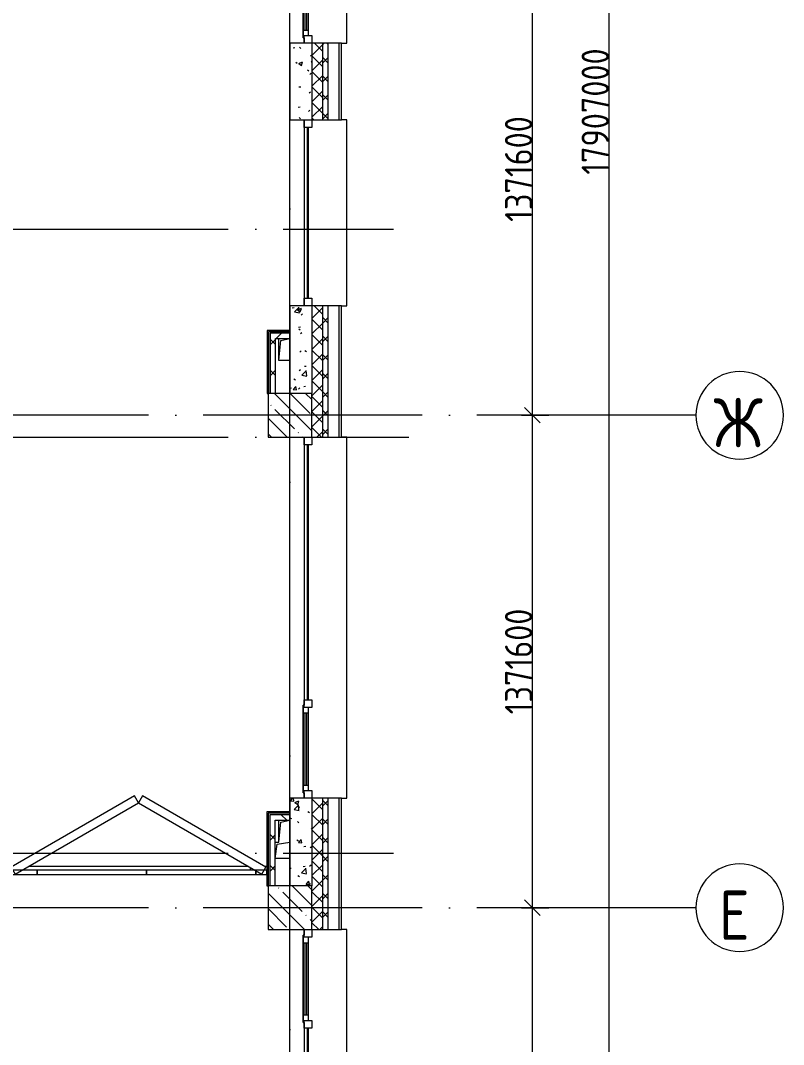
# Model space of a CAD drawing. Header units: millimetres. Extents: x -68946 to 288321, y -402657 to 324925.
# Drawn here: x 178342 to 185311, y -237681 to -228324 of the extents above; entities that cross this region are included whole.
import ezdxf

# ---------------------------------------------------------------- set-up
doc = ezdxf.new("R2010")
doc.units = ezdxf.units.MM
doc.linetypes.add('200_ШТРИХ__ш1_п0_6_', pattern=[160, 100, -60])
doc.linetypes.add('ADSK_Линия сетки', pattern=[2500, 2000, -250, 0, -250])
doc.layers.get('Defpoints').update_dxf_attribs({"color": 250})
for name, color, linetype, lineweight in [('A-____-____-DIMS', 250, 'Continuous', 9), ('A-DETL-GENF-OTLN', 250, 'Continuous', 5), ('A-DOOR-____-OTLN', 250, 'Continuous', 5), ('A-DOOR-FRAM-MCUT', 31, 'Continuous', 5), ('A-FLOR-____-OTLN', 192, 'Continuous', 9), ('A-GENM-____-MCUT', 250, 'Continuous', 25), ('A-GENM-____-OTLN', 250, 'Continuous', 9), ('A-GLAZ-____-MCUT', 250, 'Continuous', 9), ('A-GLAZ-____-OTLN', 250, 'Continuous', 5), ('A-WALL-____-MCUT', 250, 'Continuous', 13), ('A-WALL-____-PATT', 250, 'Continuous', 13), ('A-WALL-FNSH-MCUT', 250, 'Continuous', 13), ('I-WALL-____-OTLN', 250, 'Continuous', 9), ('S-COLS-____-MCUT', 250, 'Continuous', 25), ('S-COLS-____-OTLN', 250, 'Continuous', 9), ('S-GRID-____-IDEN', 250, 'Continuous', 9), ('S-GRID-____-OTLN', 250, 'Continuous', 9)]:
    doc.layers.add(name, color=color, linetype=linetype, lineweight=lineweight)
doc.styles.add('GOST Common', font='', dxfattribs={"width": 0.9, "height": 350})
doc.styles.add('GOST Common_1', font='', dxfattribs={"width": 0.9, "height": 250})
doc.styles.get('GOST Common').set_extended_font_data('GOST Common')
doc.styles.get('GOST Common_1').set_extended_font_data('GOST Common')
doc.dimstyles.new('ADSK_Основной_2_5_мм_Округление_до_10_мм', dxfattribs={"dimscale": 304.8, "dimtxt": 0.824897, "dimasz": 0.463911, "dimexe": 0.492126, "dimexo": 0.001615, "dimgap": 6.56168e-05, "dimtad": 1, "dimdec": 0, "dimlfac": 304.8, "dimrnd": 10, "dimdsep": 46, "dimtxsty": 'GOST Common_1', "dimblk1": 'OBLIQUE', "dimblk2": 'OBLIQUE', "dimsah": 1, "dimcen": 0.09, "dimdle": 0.492126, "dimazin": 0, "dimtfac": 1, "dimtdec": 4, "dimtix": 1, "dimtmove": 1, "dimatfit": 3, "dimfxl": 1, "dimtvp": 1, "dimtolj": 1, "dimtzin": 0, "dimlwd": 9, "dimlwe": 9, "dimarcsym": 2})
pattern_1 = [(50, (28052.9, -258555.93), (364.36793, -31.8783), [38.1, -419.1]), (355, (28052.9, -258555.93), (-70.48585, 382.1133), [30.48, -335.28]), (100.451, (28083.27, -258558.6), (293.885, 350.2334), [32.38, -356.18]), (46.184, (28052.9, -258454.33), (542.1585, -84.0858), [57.15, -628.65]), (96.636, (28098.1, -258461.34), (474.8049, 494.8554), [48.57, -534.27]), (351.184, (28052.9, -258454.33), (474.8102, 494.85), [45.72, -502.92]), (21, (28103.7, -258479.73), (303.22847, -204.53046), [38.1, -419.1]), (326, (28103.7, -258479.73), (123.6039, 368.376), [30.48, -335.28]), (71.451, (28128.97, -258496.77), (426.8341, 163.8427), [32.38, -356.18]), (37.5, (28052.9, -258555.93), (6.17665, 169.11015), [16.764, -314.452, 16.764, -323.596, -336.55]), (37.5, (28052.9, -258555.93), (6.17665, 169.11015), [-671.576, 16.764, -319.786]), (7.5, (28052.9, -258555.93), (133.63888, 200.3615), [16.764, -177.292, 16.764, -306.832, -128.27]), (7.5, (28052.9, -258555.93), (133.63888, 200.3615), [-517.652, 16.764, -111.506]), (327.5, (27939.62, -258555.93), (271.18182, -11.45836), [16.764, -110.236, 16.764, -379.476, -525.78]), (327.5, (27939.62, -258555.93), (271.18182, -11.45836), [-523.24, 16.764, -509.016]), (317.5, (27888.82, -258555.93), (296.2585, 50.85285), [16.764, -148.336, 16.764, -246.38, -373.38]), (317.5, (27888.82, -258555.93), (296.2585, 50.85285), [-428.244, 16.764, -356.616])]
pattern_2 = [(45, (28052.9, -258555.93), (-141.42136, 141.42136), []), (135, (28052.9, -258555.93), (-141.42136, -141.42136), [])]

# ---------------------------------------------------------------- blocks, each defined once
blk = doc.blocks.new('DOR__перегородка__Прямоугольная - Вн_ДПГ_6840х3880h-V57-АР1_Маркировочный план 3 этажа секция 2_3')
at = {"layer": 'A-DOOR-____-OTLN', "linetype": '200_ШТРИХ__ш1_п0_6_'}
for p, q in [((-7200, -65), (-7200, -40)), ((-7182.8, -75), (-5177.1, -75)), ((-5027.1, -75), (-5006.2, -75)), ((-4856.2, -75), (-2850.5, -75)), ((-2700.6, -75), (-2679.7, -75)), ((-2529.7, -75), (-520.4, -75)), ((-734.8, -198.8), (-734.8, -75)), ((-659.8, -155.5), (-659.8, -75)), ((-584.8, -112.2), (-584.8, -75)), ((-370.4, -75), (-360, -75)), ((-360, -747.3), (-360, -40)), ((-509.8, -1474.2), (-509.8, -155.5)), ((-434.8, -1474.2), (-434.8, -112.2)), ((-659.8, -1474.2), (-659.8, -242.1)), ((-584.8, -1474.2), (-584.8, -198.8)), ((-734.8, -1474.2), (-734.8, -285.4)), ((-734.8, -1474.2), (-393, -1474.2))]:
    blk.add_line(p, q, dxfattribs=at)
at = {"layer": 'A-DOOR-FRAM-MCUT'}
for p, q in [((-7305.7, -4), (-7343.2, -69)), ((-7343.2, -69), (-6217.4, -719.1)), ((-6179.9, -654.2), (-7305.7, -4)), ((-5054.2, -4), (-6179.9, -654.2)), ((-6142.4, -719.1), (-5016.7, -69)), ((-5016.7, -69), (-5054.2, -4)), ((-4979.1, -4), (-5016.7, -69)), ((-5016.7, -69), (-3890.9, -719.1)), ((-3853.4, -654.2), (-4979.1, -4)), ((-2727.6, -4), (-3853.4, -654.2)), ((-3815.9, -719.1), (-2690.1, -69)), ((-2690.1, -69), (-2727.6, -4)), ((-2652.6, -4), (-2690.1, -69)), ((-2690.1, -69), (-1564.4, -719.1)), ((-1526.9, -654.2), (-2652.6, -4)), ((-397.5, -4), (-1523.3, -654.2)), ((-1485.8, -719.1), (-360, -69)), ((-360, -69), (-397.5, -4)), ((-6217.4, -719.1), (-6179.9, -654.2)), ((-6179.9, -654.2), (-6142.4, -719.1)), ((-3890.9, -719.1), (-3853.4, -654.2)), ((-3853.4, -654.2), (-3815.9, -719.1)), ((-1564.4, -719.1), (-1526.9, -654.2)), ((-1523.3, -654.2), (-1485.8, -719.1))]:
    blk.add_line(p, q, dxfattribs=at)
blk = doc.blocks.new('Окно_СКБ_2Ст1 - Окно_СКБ_2Ст 3300_ОК2-29018964-АР1_Маркировочный план 3 этажа секция 2_3')
at = {"layer": 'A-GLAZ-____-MCUT'}
for p, q in [((-1650, -195), (-1650, -125)), ((-1650, -125), (-1580, -125)), ((-1580, -125), (-1580, -195)), ((750, -195), (750, -125)), ((750, -125), (820, -125)), ((820, -125), (820, -195)), ((1580, -155), (820, -155)), ((820, -155), (820, -195)), ((870, -205), (870, -155)), ((1530, -205), (1530, -155)), ((1580, -195), (1580, -125)), ((1580, -125), (1650, -125)), ((1580, -195), (1580, -155)), ((1650, -125), (1650, -195)), ((-1580, -195), (-1650, -195)), ((820, -195), (750, -195)), ((820, -195), (800, -195)), ((800, -195), (800, -205)), ((800, -205), (1600, -205)), ((1600, -205), (800, -205)), ((1650, -195), (1580, -195)), ((1600, -195), (1580, -195)), ((1600, -205), (1600, -195))]:
    blk.add_line(p, q, dxfattribs=at)
at = {"layer": 'A-GLAZ-____-MCUT', "lineweight": 5}
for p, q in [((750, -155), (-1580, -155)), ((750, -165), (-1580, -165)), ((870, -175), (1530, -175)), ((1530, -185), (870, -185))]:
    blk.add_line(p, q, dxfattribs=at)
at = {"layer": 'A-GLAZ-____-OTLN'}
for p, q in [((-1650, -195), (800, -195)), ((1600, -195), (1650, -195))]:
    blk.add_line(p, q, dxfattribs=at)
blk = doc.blocks.new('Окно_СКБ_2Ст1 - Окно_СКБ_2Ст 3300_ОК2л-29018870-АР1_Маркировочный план 3 этажа секция 2_3')
at = {"layer": 'A-GLAZ-____-MCUT'}
for p, q in [((-1650, -195), (-1650, -125)), ((-1650, -125), (-1580, -125)), ((-1580, -125), (-1580, -195)), ((-820, -155), (-1580, -155)), ((-1580, -155), (-1580, -195)), ((-1530, -205), (-1530, -155)), ((-870, -205), (-870, -155)), ((-820, -195), (-820, -125)), ((-820, -125), (-750, -125)), ((-820, -195), (-820, -155)), ((-750, -125), (-750, -195)), ((1580, -195), (1580, -125)), ((1580, -125), (1650, -125)), ((1650, -125), (1650, -195)), ((-1580, -195), (-1650, -195)), ((-1580, -195), (-1600, -195)), ((-1600, -195), (-1600, -205)), ((-1600, -205), (-800, -205)), ((-800, -205), (-1600, -205)), ((-750, -195), (-820, -195)), ((-800, -195), (-820, -195)), ((-800, -205), (-800, -195)), ((1650, -195), (1580, -195))]:
    blk.add_line(p, q, dxfattribs=at)
at = {"layer": 'A-GLAZ-____-MCUT', "lineweight": 5}
for p, q in [((-1530, -175), (-870, -175)), ((-870, -185), (-1530, -185)), ((1580, -155), (-750, -155)), ((1580, -165), (-750, -165))]:
    blk.add_line(p, q, dxfattribs=at)
at = {"layer": 'A-GLAZ-____-OTLN'}
for p, q in [((-1650, -195), (-1600, -195)), ((-800, -195), (1650, -195))]:
    blk.add_line(p, q, dxfattribs=at)
blk = doc.blocks.new('Окно_СКБ_1Ст1 - 120_Окно_СКБ_1Ст_1700_ОК19Л-29018914-АР1_Маркировочный план 3 этажа секция 2_3')
at = {"layer": 'A-GLAZ-____-MCUT'}
for p, q in [((-850, -195), (-850, -125)), ((-850, -125), (-780, -125)), ((-780, -125), (-780, -195)), ((780, -195), (780, -125)), ((780, -125), (850, -125)), ((850, -125), (850, -195)), ((-780, -195), (-850, -195)), ((850, -195), (780, -195))]:
    blk.add_line(p, q, dxfattribs=at)
at = {"layer": 'A-GLAZ-____-MCUT', "lineweight": 5}
for p, q in [((780, -155), (-780, -155)), ((780, -165), (-780, -165))]:
    blk.add_line(p, q, dxfattribs=at)
at = {"layer": 'A-GLAZ-____-OTLN'}
blk.add_line((-850, -195), (850, -195), dxfattribs=at)
blk = doc.blocks.new('Окно_СКБ_1Ст1 - 120_Окно_СКБ_1Ст_900_ОК6Л-29019246-АР1_Маркировочный план 3 этажа секция 2_3')
at = {"layer": 'A-GLAZ-____-MCUT'}
for p, q in [((-450, -195), (-450, -125)), ((-450, -125), (-380, -125)), ((-380, -125), (-380, -195)), ((380, -155), (-380, -155)), ((-380, -155), (-380, -195)), ((-330, -205), (-330, -155)), ((330, -205), (330, -155)), ((380, -195), (380, -125)), ((380, -125), (450, -125)), ((380, -195), (380, -155)), ((450, -125), (450, -195)), ((-380, -195), (-450, -195)), ((-380, -195), (-400, -195)), ((-400, -195), (-400, -205)), ((-400, -205), (400, -205)), ((400, -205), (-400, -205)), ((450, -195), (380, -195)), ((400, -195), (380, -195)), ((400, -205), (400, -195))]:
    blk.add_line(p, q, dxfattribs=at)
at = {"layer": 'A-GLAZ-____-MCUT', "lineweight": 5}
for p, q in [((-330, -175), (330, -175)), ((330, -185), (-330, -185))]:
    blk.add_line(p, q, dxfattribs=at)
at = {"layer": 'A-GLAZ-____-OTLN'}
for p, q in [((-450, -195), (-400, -195)), ((400, -195), (450, -195))]:
    blk.add_line(p, q, dxfattribs=at)
blk = doc.blocks.new('WNW_Отлив1 - Отлив_металлический 2-28598290-АР1_Маркировочный план 3 этажа секция 2_3')
at = {"layer": 'A-GLAZ-____-OTLN'}
for p, q in [((1650, 320), (-1650, 320)), ((-1650, 320), (-1650, 270)), ((1650, 270), (1650, 320))]:
    blk.add_line(p, q, dxfattribs=at)
blk = doc.blocks.new('WNW_Отлив1 - Отлив_металлический 2-28595994-АР1_Маркировочный план 3 этажа секция 2_3')
at = {"layer": 'A-GLAZ-____-OTLN'}
for p, q in [((850, 320), (-850, 320)), ((-850, 320), (-850, 270)), ((850, 270), (850, 320))]:
    blk.add_line(p, q, dxfattribs=at)
blk = doc.blocks.new('WNW_Отлив1 - Отлив_металлический 2-28596055-АР1_Маркировочный план 3 этажа секция 2_3')
at = {"layer": 'A-GLAZ-____-OTLN'}
for p, q in [((450, 320), (-450, 320)), ((-450, 320), (-450, 270)), ((450, 270), (450, 320))]:
    blk.add_line(p, q, dxfattribs=at)
blk = doc.blocks.new('BSC_Колонна _Прямоугольная - 400x400-V115-АР1_Маркировочный план 3 этажа секция 2_3')
at = {"layer": 'S-COLS-____-OTLN', "lineweight": 5}
h = blk.add_hatch(dxfattribs=at)
h.set_pattern_fill('FP_90', color=256, style=0, pattern_type=2)
h.set_pattern_definition([(135, (-152749.98, -26625), (-142.5612, -142.5612), []), (135, (-152607.42, -26625), (-142.5612, -142.5612), [252.016, -50.403, 3.353, -47.05])])
h.paths.add_polyline_path([(-100, -200), (200, -200), (200, 200), (-200, 200), (-200, -200)])
at = {"layer": 'S-COLS-____-MCUT', "lineweight": 5}
for p, q in [((200, 200), (-200, 200)), ((-200, 200), (-200, -200)), ((200, -200), (200, 200)), ((-200, -200), (200, -200))]:
    blk.add_line(p, q, dxfattribs=at)
blk = doc.blocks.new('BSC_Колонна _Прямоугольная - 400x400-V117-АР1_Маркировочный план 3 этажа секция 2_3')
at = {"layer": 'S-COLS-____-OTLN', "lineweight": 5}
h = blk.add_hatch(dxfattribs=at)
h.set_pattern_fill('FP_92', color=256, style=0, pattern_type=2)
h.set_pattern_definition([(135, (-152749.98, -22125), (-142.5612, -142.5612), []), (135, (-152607.42, -22125), (-142.5612, -142.5612), [252.016, -50.403, 3.353, -47.05])])
h.paths.add_polyline_path([(-200, -200), (200, -200), (200, 200), (-200, 200), (-200, -200)])
at = {"layer": 'S-COLS-____-MCUT', "lineweight": 5}
for p, q in [((200, 200), (-200, 200)), ((-200, 200), (-200, -200)), ((200, -200), (200, 200)), ((-200, -200), (200, -200))]:
    blk.add_line(p, q, dxfattribs=at)
blk = doc.blocks.new('_Wn_-As_OpeningMEP_floor__Rectangular - _Wn_-As_OpeningMEP_floor__Rectangular-V151-АР1_Маркировочный план 3 этажа секция 2_3')
at = {"layer": 'A-DETL-GENF-OTLN', "lineweight": 5}
for p, q in [((-50, -50), (-32.3, 132.3)), ((-32.3, 132.3), (48.9, 149.8))]:
    blk.add_line(p, q, dxfattribs=at)
blk = doc.blocks.new('101_Трансформируемая перегородка - 101_Трансформируемая перегородка без двери-38025956-АР1_Маркировочный план 3 этажа секция 2_3')
at = {"layer": 'A-GENM-____-MCUT', "lineweight": 5}
for p, q in [((100, 0), (0, 0)), ((0, 0), (0, -40)), ((100, -40), (100, 0)), ((100, 0), (100, -40)), ((1100, 0), (100, 0)), ((2100, 0), (1100, 0)), ((1100, 0), (1100, -40)), ((1100, -40), (1100, 0)), ((3100, 0), (2100, 0)), ((2100, 0), (2100, -40)), ((2100, -40), (2100, 0)), ((4100, 0), (3100, 0)), ((3100, 0), (3100, -40)), ((3100, -40), (3100, 0)), ((5100, 0), (4100, 0)), ((4100, 0), (4100, -40)), ((4100, -40), (4100, 0)), ((6100, 0), (5100, 0)), ((5100, 0), (5100, -40)), ((5100, -40), (5100, 0)), ((7100, 0), (6100, 0)), ((6100, 0), (6100, -40)), ((6100, -40), (6100, 0)), ((7100, -40), (7100, 0)), ((7200, 0), (7100, 0)), ((7100, 0), (7100, -40)), ((7200, -40), (7200, 0)), ((0, -40), (100, -40)), ((100, -40), (1100, -40)), ((1100, -40), (2100, -40)), ((2100, -40), (3100, -40)), ((3100, -40), (4100, -40)), ((4100, -40), (5100, -40)), ((5100, -40), (6100, -40)), ((6100, -40), (7100, -40)), ((7100, -40), (7200, -40))]:
    blk.add_line(p, q, dxfattribs=at)
blk = doc.blocks.new('_Wn_-As_OpeningMEP_floor__Rectangular - _Wn_-As_OpeningMEP_floor__Rectangular-34851889-АР1_Маркировочный план 3 этажа секция 2_3')
at = {"layer": 'A-DETL-GENF-OTLN', "lineweight": 5}
for p, q in [((-50, -50), (-32.3, 132.3)), ((-32.3, 132.3), (50, 150))]:
    blk.add_line(p, q, dxfattribs=at)
blk = doc.blocks.new('_Wn_-As_OpeningMEP_floor__Rectangular - _Wn_-As_OpeningMEP_floor__Rectangular-40002324-АР1_Маркировочный план 3 этажа секция 2_3')
at = {"layer": 'A-DETL-GENF-OTLN', "lineweight": 5}
for p, q in [((-67.5, -24.9), (-48.5, 106)), ((-48.5, 106), (67.5, 125))]:
    blk.add_line(p, q, dxfattribs=at)
blk = doc.blocks.new('Ось сетки - Круг_Ø8 мм-39983606-АР1_Маркировочный план 3 этажа секция 2_3')
at = {"layer": 'S-GRID-____-IDEN'}
for start, end in [(360, 180), (180, 360)]:
    blk.add_arc((0, 0), 4, start, end, dxfattribs=at)
blk = doc.blocks.new('_Oblique')
at = {"color": 0, "linetype": 'ByBlock', "lineweight": -2}
blk.add_line((-0.5, -0.5), (0.5, 0.5), dxfattribs=at)
blk = doc.blocks.new('*D4383')
at = {"layer": 'A-____-____-DIMS', "color": 0, "lineweight": 9, "transparency": 16777216}
for p, q in [((183016.9, -241080.9), (183016.9, -236280.9)), ((182917.4, -236430.9), (183166.9, -236430.9)), ((182917.4, -240930.9), (183166.9, -240930.9))]:
    blk.add_line(p, q, dxfattribs=at)
at = {"layer": 'Defpoints', "color": 0, "transparency": 16777216}
for p in [(182916.9, -236430.9), (183016.9, -236430.9), (182916.9, -240930.9)]:
    blk.add_point(p, dxfattribs=at)
at = {"layer": 'A-____-____-DIMS', "color": 0, "lineweight": 9, "transparency": 16777216, "xscale": 141.4, "yscale": 141.4, "zscale": 141.4}
for p, rotation in [((183016.9, -236430.9), 90), ((183016.9, -240930.9), 270)]:
    blk.add_blockref('_Oblique', p, dxfattribs=dict(at, rotation=rotation))
at = {"layer": 'A-____-____-DIMS', "color": 0, "transparency": 16777216, "insert": (182891.8, -238680.9), "char_height": 250, "width": 782.412, "attachment_point": 5, "rotation": 90, "style": 'GOST Common_1'}
blk.add_mtext('\\A1;1371600', dxfattribs=at)
blk = doc.blocks.new('*D4384')
at = {"layer": 'A-____-____-DIMS', "color": 0, "lineweight": 9, "transparency": 16777216}
for p, q in [((183016.9, -236580.9), (183016.9, -231780.9)), ((182917.4, -231930.9), (183166.9, -231930.9)), ((182917.4, -236430.9), (183166.9, -236430.9))]:
    blk.add_line(p, q, dxfattribs=at)
at = {"layer": 'Defpoints', "color": 0, "transparency": 16777216}
for p in [(182916.9, -231930.9), (183016.9, -231930.9), (182916.9, -236430.9)]:
    blk.add_point(p, dxfattribs=at)
at = {"layer": 'A-____-____-DIMS', "color": 0, "lineweight": 9, "transparency": 16777216, "xscale": 141.4, "yscale": 141.4, "zscale": 141.4}
for p, rotation in [((183016.9, -231930.9), 90), ((183016.9, -236430.9), 270)]:
    blk.add_blockref('_Oblique', p, dxfattribs=dict(at, rotation=rotation))
at = {"layer": 'A-____-____-DIMS', "color": 0, "transparency": 16777216, "insert": (182891.8, -234180.9), "char_height": 250, "width": 782.412, "attachment_point": 5, "rotation": 90, "style": 'GOST Common_1'}
blk.add_mtext('\\A1;1371600', dxfattribs=at)
blk = doc.blocks.new('*D4385')
at = {"layer": 'A-____-____-DIMS', "color": 0, "lineweight": 9, "transparency": 16777216}
for p, q in [((183016.9, -232080.9), (183016.9, -227280.9)), ((182917.4, -227430.9), (183166.9, -227430.9)), ((182917.4, -231930.9), (183166.9, -231930.9))]:
    blk.add_line(p, q, dxfattribs=at)
at = {"layer": 'Defpoints', "color": 0, "transparency": 16777216}
for p in [(182916.9, -227430.9), (183016.9, -227430.9), (182916.9, -231930.9)]:
    blk.add_point(p, dxfattribs=at)
at = {"layer": 'A-____-____-DIMS', "color": 0, "lineweight": 9, "transparency": 16777216, "xscale": 141.4, "yscale": 141.4, "zscale": 141.4}
for p, rotation in [((183016.9, -227430.9), 90), ((183016.9, -231930.9), 270)]:
    blk.add_blockref('_Oblique', p, dxfattribs=dict(at, rotation=rotation))
at = {"layer": 'A-____-____-DIMS', "color": 0, "transparency": 16777216, "insert": (182891.8, -229680.9), "char_height": 250, "width": 782.412, "attachment_point": 5, "rotation": 90, "style": 'GOST Common_1'}
blk.add_mtext('\\A1;1371600', dxfattribs=at)
blk = doc.blocks.new('*D4421')
at = {"layer": 'A-____-____-DIMS', "color": 0, "lineweight": 9, "transparency": 16777216}
for p, q in [((183716.9, -199630.9), (183716.9, -258680.9)), ((183816.3, -199780.9), (183566.9, -199780.9)), ((183816.3, -258530.9), (183566.9, -258530.9))]:
    blk.add_line(p, q, dxfattribs=at)
at = {"layer": 'Defpoints', "color": 0, "transparency": 16777216}
for p in [(183816.8, -199780.9), (183716.9, -258530.9), (183816.8, -258530.9)]:
    blk.add_point(p, dxfattribs=at)
at = {"layer": 'A-____-____-DIMS', "color": 0, "lineweight": 9, "transparency": 16777216, "xscale": 141.4, "yscale": 141.4, "zscale": 141.4}
for p, rotation in [((183716.9, -199780.9), 90), ((183716.9, -258530.9), 270)]:
    blk.add_blockref('_Oblique', p, dxfattribs=dict(at, rotation=rotation))
at = {"layer": 'A-____-____-DIMS', "color": 0, "transparency": 16777216, "insert": (183591.8, -229155.9), "char_height": 250, "width": 946.054, "attachment_point": 5, "rotation": 90, "style": 'GOST Common_1'}
blk.add_mtext('\\A1;17907000', dxfattribs=at)

msp = doc.modelspace()

# ---------------------------------------------------------------- hatches: boundary and pattern name
at = {"layer": 'A-WALL-____-PATT', "lineweight": 15}
h = msp.add_hatch(dxfattribs=at)
h.set_pattern_fill('FP_48', color=256, style=0, pattern_type=2)
h.set_pattern_definition([(135, (28052.9, -258555.93), (-84.85281, -84.85281), []), (225, (28052.9, -258555.93), (84.85281, -84.85281), [])])
h.paths.add_polyline_path([(181102.9057, -258830.9286), (181152.9057, -258830.6117), (181152.9057, -257930.9292), (181102.9057, -257930.9292), (181102.9057, -258734.6739)])
h.paths.add_polyline_path([(181152.9057, -256230.9292), (181152.9057, -255530.9292), (181102.9057, -255530.9292), (181102.9057, -256230.9292)])
h.paths.add_polyline_path([(181102.9057, -254630.9292), (181152.9057, -254630.9292), (181152.9057, -253430.9292), (181102.9057, -253430.9292), (181102.9057, -254230.9286)])
h.paths.add_polyline_path([(181102.9057, -250130.9292), (181152.9057, -250130.9292), (181152.9057, -248930.9292), (181102.9057, -248930.9292), (181102.9057, -250016.8744)])
h.paths.add_polyline_path([(181102.9057, -247230.9292), (181152.9057, -247230.9292), (181152.9057, -246530.9292), (181102.9057, -246530.9292)])
h.paths.add_polyline_path([(181102.9057, -245630.9286), (181152.9057, -245630.9286), (181152.9057, -244430.9292), (181102.9057, -244430.9292), (181102.9057, -245230.9286)])
h.paths.add_polyline_path([(181152.9057, -243530.9292), (181152.9057, -242830.9292), (181102.9057, -242830.9292), (181102.9057, -243530.9292)])
h.paths.add_polyline_path([(181102.9057, -241130.9292), (181152.9057, -241130.9292), (181152.9057, -239930.9292), (181102.9057, -239930.9292), (181102.9057, -240730.9286)])
h.paths.add_polyline_path([(181102.9057, -236630.9292), (181152.9057, -236630.9286), (181152.9057, -235430.9292), (181102.9057, -235430.9292), (181102.9057, -236230.9286)])
h.paths.add_polyline_path([(181102.9057, -232130.9292), (181152.9057, -232130.9292), (181152.9057, -230930.9292), (181102.9057, -230930.9292), (181102.9057, -231730.9286)])
h.paths.add_polyline_path([(181152.9057, -229230.9292), (181152.9057, -228530.9292), (181102.9057, -228530.9292), (181102.9057, -229230.9292)])
h.paths.add_polyline_path([(181102.9057, -227630.9292), (181152.9057, -227630.9292), (181152.9057, -226430.9292), (181102.9057, -226430.9292), (181102.9057, -227230.9286)])
h.paths.add_polyline_path([(181152.9057, -223130.9292), (181152.9057, -221930.9292), (181102.9057, -221930.9292), (181102.9057, -223130.9292)])
h.paths.add_polyline_path([(181102.9057, -218630.9292), (181152.9057, -218630.9292), (181152.9057, -217430.9286), (181102.9057, -217430.9286), (181102.9057, -217830.9286)])
h.paths.add_polyline_path([(181102.9057, -216530.9286), (181152.9057, -216530.9286), (181152.9057, -215830.9286), (181102.9057, -215830.9286), (181102.9057, -216130.928)])
h.paths.add_polyline_path([(181102.9057, -214130.9286), (181152.9057, -214130.9286), (181152.9057, -212930.9286), (181102.9057, -212930.9286), (181102.9057, -213520.9292)])
h.paths.add_polyline_path([(181102.9057, -211230.9286), (181152.9057, -211230.9286), (181152.9057, -210530.9292), (181102.9057, -210530.9292), (181102.9057, -210830.9286)])
h.paths.add_polyline_path([(181102.9057, -209630.9292), (181152.9057, -209630.9292), (181152.9057, -208430.9292), (181102.9057, -208430.9292)])
h.paths.add_polyline_path([(181102.9057, -205130.9292), (181152.9057, -205130.9292), (181152.9057, -203930.9292), (181102.9057, -203930.9292), (181102.9057, -204730.9286)])
h.paths.add_polyline_path([(181152.9057, -200630.9292), (181152.9057, -199480.9286), (181102.9057, -199480.9286), (181102.9057, -200630.9292)])
h = msp.add_hatch(dxfattribs=at)
h.set_pattern_fill('FP_49', color=256, style=0, pattern_type=2)
h.set_pattern_definition([(45, (28052.91, -258555.93), (-70.71068, 70.71068), []), (135, (28052.91, -258555.93), (-70.71068, -70.71068), [])])
h.paths.add_polyline_path([(181002.9057, -258730.9286), (181102.9057, -258730.9286), (181102.9057, -257930.9292), (181002.9057, -257930.9292), (181002.9057, -258530.9286)])
h.paths.add_polyline_path([(181002.9057, -256230.9292), (181102.9057, -256230.9292), (181102.9057, -255530.9292), (181002.9057, -255530.9292)])
h.paths.add_polyline_path([(181102.9057, -254630.9292), (181102.9057, -253430.9292), (181002.9057, -253430.9292), (181002.9057, -254630.9292)])
h.paths.add_polyline_path([(181102.9057, -250130.9292), (181102.9057, -248930.9292), (181002.9057, -248930.9292), (181002.9057, -250130.9292)])
h.paths.add_polyline_path([(181102.9057, -247230.9292), (181102.9057, -246530.9292), (181002.9057, -246530.9292), (181002.9057, -247230.9292)])
h.paths.add_polyline_path([(181002.9057, -245630.9286), (181102.9057, -245630.9286), (181102.9057, -244430.9292), (181002.9057, -244430.9292), (181002.9057, -245230.9286)])
h.paths.add_polyline_path([(181085.7461, -243530.9292), (181102.9057, -243530.9292), (181102.9057, -242830.9292), (181002.9057, -242830.9292), (181002.9057, -243530.9292)])
h.paths.add_polyline_path([(181102.9057, -241130.9292), (181102.9057, -239930.9292), (181002.9057, -239930.9292), (181002.9057, -241130.9292)])
h.paths.add_polyline_path([(181002.9057, -236630.9292), (181102.9057, -236630.9292), (181102.9057, -235430.9292), (181002.9057, -235430.9292), (181002.9057, -236230.9286)])
h.paths.add_polyline_path([(181002.9057, -232130.9292), (181102.9057, -232130.9292), (181102.9057, -230930.9292), (181002.9057, -230930.9292), (181002.9057, -231730.9286)])
h.paths.add_polyline_path([(181002.9057, -229230.9292), (181102.9057, -229230.9292), (181102.9057, -228530.9292), (181002.9057, -228530.9292), (181002.9057, -229168.7475)])
h.paths.add_polyline_path([(181102.9057, -227630.9292), (181102.9057, -226430.9292), (181002.9057, -226430.9292), (181002.9057, -227630.9292)])
h.paths.add_polyline_path([(181102.9057, -223130.9292), (181102.9057, -221930.9292), (181002.9057, -221930.9292), (181002.9057, -223130.9292)])
h.paths.add_polyline_path([(181002.9057, -218630.9292), (181102.9057, -218630.9292), (181102.9057, -217430.9286), (181002.9057, -217430.9286), (181002.9057, -217830.9286)])
h.paths.add_polyline_path([(181102.9057, -216530.9286), (181102.9057, -215830.9286), (181002.9057, -215830.9286), (181002.9057, -216530.9286)])
h.paths.add_polyline_path([(181002.9057, -214130.9286), (181102.9057, -214130.9286), (181102.9057, -212930.9286), (181002.9057, -212930.9286), (181002.9057, -213520.9292)])
h.paths.add_polyline_path([(181002.9057, -211230.9286), (181102.9057, -211230.9286), (181102.9057, -210530.9292), (181002.9057, -210530.9292), (181002.9057, -210830.9286)])
h.paths.add_polyline_path([(181102.9057, -209630.9292), (181102.9057, -208430.9292), (181002.9057, -208430.9292), (181002.9057, -209630.9292)])
h.paths.add_polyline_path([(181002.9057, -205130.9292), (181102.9057, -205130.9292), (181102.9057, -203930.9292), (181002.9057, -203930.9292), (181002.9057, -204730.9286)])
h.paths.add_polyline_path([(181102.9057, -200630.9292), (181102.9057, -199580.9286), (181002.9057, -199580.9286), (181002.9057, -200630.9292)])
h = msp.add_hatch(dxfattribs=at)
h.set_pattern_fill('FP_124', color=256, style=0, pattern_type=2)
h.set_pattern_definition(pattern_1)
h.paths.add_polyline_path([(181002.8838, -231730.9286), (181002.9057, -231730.9286), (181002.8838, -230930.9292), (180802.9065, -230930.9292), (180802.9057, -231730.9286), (180947.5197, -231730.9286)])
h.paths.add_polyline_path([(180815.5418, -229230.9292), (181002.9057, -229230.9292), (181002.8838, -228530.9292), (180802.9057, -228530.9292), (180802.9111, -229230.9292)])
h = msp.add_hatch(dxfattribs=at)
h.set_pattern_fill('FP_52', color=256, style=0, pattern_type=2)
h.set_pattern_definition(pattern_2)
h.paths.add_polyline_path([(180801.4423, -231230.8093), (180802.8838, -231230.5733), (180802.2971, -231180.8093), (180620.8838, -231180.8093), (180620.8838, -231230.8093), (180702.9276, -231230.8093)])
h = msp.add_hatch(dxfattribs=at)
h.set_pattern_fill('FP_52', color=256, style=0, pattern_type=2)
h.set_pattern_definition(pattern_2)
h.paths.add_polyline_path([(180670.8838, -231730.9286), (180670.8838, -231230.8093), (180620.8838, -231230.8093), (180620.8838, -231730.9286)])
h = msp.add_hatch(dxfattribs=at)
h.set_pattern_fill('FP_124', color=256, style=0, pattern_type=2)
h.set_pattern_definition(pattern_1)
h.paths.add_polyline_path([(181002.8838, -236230.9286), (181002.9057, -236230.9286), (181002.8838, -235430.9292), (180802.9057, -235430.9292), (180802.9057, -236230.9286), (180947.5197, -236230.9286)])
h = msp.add_hatch(dxfattribs=at)
h.set_pattern_fill('FP_52', color=256, style=0, pattern_type=2)
h.set_pattern_definition(pattern_2)
h.paths.add_polyline_path([(180802.9057, -235630.9246), (180802.8841, -235580.9246), (180617.9057, -235580.9246), (180617.9057, -235630.9246), (180802.8838, -235630.9246)])
h = msp.add_hatch(dxfattribs=at)
h.set_pattern_fill('FP_52', color=256, style=0, pattern_type=2)
h.set_pattern_definition(pattern_2)
h.paths.add_polyline_path([(180667.8848, -236230.928), (180667.9057, -236230.928), (180667.8848, -235630.9246), (180617.9057, -235630.9246), (180617.9057, -236230.928)])

# ---------------------------------------------------------------- linework, layer by layer
at = {"layer": 'A-FLOR-____-OTLN', "lineweight": 5}
for p, q in [((180602.9057, -231154.9292), (180802.9057, -231154.9292)), ((180702.9057, -231430.5733), (180702.9057, -231230.8093)), ((180802.9057, -231430.5733), (180702.9057, -231430.5733)), ((180702.8838, -235830.9246), (180702.8838, -235630.9246)), ((180667.9057, -235830.9246), (180702.8838, -235830.9246)), ((180802.8848, -235980.9246), (180667.9057, -235980.9246)), ((180422.6697, -236053.1986), (178416.9787, -236053.1986)), ((180592.9057, -236053.1986), (180572.6381, -236053.1986))]:
    msp.add_line(p, q, dxfattribs=at)
at = {"layer": 'A-WALL-____-MCUT', "color": 7, "lineweight": 15}
for p, q in [((180802.9057, -228530.9292), (180802.9057, -229230.9292)), ((181002.9057, -228530.9292), (180802.9057, -228530.9292)), ((181002.9057, -228530.9292), (181002.9057, -229230.9292)), ((181152.9057, -228530.9292), (181102.9057, -228530.9292)), ((181102.9057, -229230.9292), (181102.9057, -228530.9292)), ((181152.9057, -229230.9292), (181152.9057, -228530.9292)), ((180802.9057, -229230.9292), (181002.9057, -229230.9292)), ((181102.9057, -229230.9292), (181152.9057, -229230.9292)), ((180802.9057, -230930.9292), (180802.9057, -231730.9286)), ((181002.9057, -230930.9292), (180802.9057, -230930.9292)), ((181002.9057, -230930.9292), (181002.9057, -231730.9286)), ((181152.9057, -230930.9292), (181102.9057, -230930.9292)), ((181102.9057, -232130.9292), (181102.9057, -230930.9292)), ((181152.9057, -232130.9292), (181152.9057, -230930.9292)), ((180620.8838, -231180.8093), (180620.8838, -231730.9286)), ((180802.8838, -231180.8093), (180620.8838, -231180.8093)), ((180802.8838, -231230.8093), (180802.8838, -231180.8093)), ((180670.8838, -231730.9286), (180670.8838, -231230.8093)), ((180670.8838, -231230.8093), (180802.8838, -231230.8093)), ((181102.9057, -232130.9292), (181152.9057, -232130.9292)), ((180802.9057, -235430.9292), (180802.9057, -236230.9286)), ((181002.9057, -235430.9292), (180802.9057, -235430.9292)), ((181002.9057, -235430.9292), (181002.9057, -236230.9286)), ((181152.9057, -235430.9292), (181102.9057, -235430.9292)), ((181102.9057, -236630.9292), (181102.9057, -235430.9292)), ((181152.9057, -236630.9292), (181152.9057, -235430.9292)), ((180617.9057, -235580.9246), (180617.9057, -236230.928)), ((180802.9057, -235580.9246), (180617.9057, -235580.9246)), ((180802.9057, -235630.9246), (180802.9057, -235580.9246)), ((180667.9057, -236230.928), (180667.9057, -235630.9246)), ((180667.9057, -235630.9246), (180802.9057, -235630.9246)), ((181102.9057, -236630.9292), (181152.9057, -236630.9292))]:
    msp.add_line(p, q, dxfattribs=at)
at = {"layer": 'A-WALL-____-MCUT', "color": 10, "lineweight": 15}
for p, q in [((181102.9057, -228530.9292), (181002.9057, -228530.9292)), ((181252.9057, -228530.9292), (181152.9057, -228530.9292)), ((181002.9057, -229230.9292), (181102.9057, -229230.9292)), ((181152.9057, -229230.9292), (181252.9057, -229230.9292)), ((181102.9057, -230930.9292), (181002.9057, -230930.9292)), ((181252.9057, -230930.9292), (181152.9057, -230930.9292)), ((181002.9057, -232130.9292), (181102.9057, -232130.9292)), ((181152.9057, -232130.9292), (181252.9057, -232130.9292)), ((181102.9057, -235430.9292), (181002.9057, -235430.9292)), ((181252.9057, -235430.9292), (181152.9057, -235430.9292)), ((181002.9057, -236630.9292), (181102.9057, -236630.9292)), ((181152.9057, -236630.9292), (181252.9057, -236630.9292))]:
    msp.add_line(p, q, dxfattribs=at)
at = {"layer": 'A-WALL-____-MCUT', "lineweight": 15}
for p, q in [((181252.9057, -229230.9292), (181252.9057, -228530.9292)), ((181252.9057, -232130.9292), (181252.9057, -230930.9292)), ((180608.3838, -231168.3093), (180608.3838, -231730.9286)), ((180802.8838, -231168.3093), (180608.3838, -231168.3093)), ((181252.9057, -236630.9292), (181252.9057, -235430.9292)), ((180605.4057, -235568.4246), (180605.4057, -236230.928)), ((180802.9057, -235568.4246), (180605.4057, -235568.4246))]:
    msp.add_line(p, q, dxfattribs=at)
at = {"layer": 'A-WALL-FNSH-MCUT', "lineweight": 15}
for p, q in [((181272.9057, -228530.9292), (181252.9057, -228530.9292)), ((181272.9057, -229230.9292), (181272.9057, -228530.9292)), ((181252.9057, -229230.9292), (181272.9057, -229230.9292)), ((181272.9057, -230930.9292), (181252.9057, -230930.9292)), ((181272.9057, -232130.9292), (181272.9057, -230930.9292)), ((180595.8838, -231155.8093), (180595.8838, -231730.9286)), ((180802.8838, -231155.8093), (180595.8838, -231155.8093)), ((180802.8838, -231180.8093), (180802.8838, -231155.8093)), ((180595.8838, -231730.9286), (180602.8838, -231730.9286)), ((181252.9057, -232130.9292), (181272.9057, -232130.9292)), ((181272.9057, -235430.9292), (181252.9057, -235430.9292)), ((181272.9057, -236630.9292), (181272.9057, -235430.9292)), ((180592.9057, -235555.9246), (180592.9057, -236230.928)), ((180802.9057, -235555.9246), (180592.9057, -235555.9246)), ((180802.9057, -235580.9246), (180802.9057, -235555.9246)), ((180592.9057, -236230.928), (180602.8838, -236230.928)), ((181252.9057, -236630.9292), (181272.9057, -236630.9292))]:
    msp.add_line(p, q, dxfattribs=at)
at = {"layer": 'I-WALL-____-OTLN', "lineweight": 15}
for p, q in [((180802.9057, -228530.9292), (180802.9057, -227630.9286)), ((180802.9057, -230930.9292), (180802.9057, -229230.9292)), ((180802.9057, -235430.9292), (180802.9057, -232130.9286)), ((180802.9057, -239930.9292), (180802.9057, -236630.9286))]:
    msp.add_line(p, q, dxfattribs=at)
at = {"layer": 'S-GRID-____-OTLN', "linetype": 'ADSK_Линия сетки'}
for p, q in [((180802.9057, -262294.7685), (180802.9057, -197353.9241)), ((93236.8325, -230230.9286), (181748.3453, -230230.9286)), ((184510.8783, -231930.9286), (127372.9057, -231930.9286)), ((93236.8325, -232130.9286), (181888.5828, -232130.9286)), ((93236.8325, -235930.9286), (181748.3453, -235930.9286)), ((184510.8783, -236430.9286), (127372.9057, -236430.9286))]:
    msp.add_line(p, q, dxfattribs=at)

# ---------------------------------------------------------------- block references
at = {"layer": 'A-DOOR-____-OTLN', "rotation": 180}
msp.add_blockref('DOR__перегородка__Прямоугольная - Вн_ДПГ_6840х3880h-V57-АР1_Маркировочный план 3 этажа секция 2_3', (173239.9057, -236128.1986), dxfattribs=at)
at = {"layer": 'A-GENM-____-OTLN', "lineweight": 5, "rotation": 180}
msp.add_blockref('101_Трансформируемая перегородка - 101_Трансформируемая перегородка без двери-38025956-АР1_Маркировочный план 3 этажа секция 2_3', (180592.9057, -236128.1986), dxfattribs=at)
at = {"layer": 'A-GLAZ-____-OTLN', "rotation": 269.9999999999999}
for name, p in [('Окно_СКБ_1Ст1 - 120_Окно_СКБ_1Ст_900_ОК6Л-29019246-АР1_Маркировочный план 3 этажа секция 2_3', (181127.9057, -228080.9292)), ('WNW_Отлив1 - Отлив_металлический 2-28596055-АР1_Маркировочный план 3 этажа секция 2_3', (181002.9057, -228080.9292)), ('Окно_СКБ_1Ст1 - 120_Окно_СКБ_1Ст_1700_ОК19Л-29018914-АР1_Маркировочный план 3 этажа секция 2_3', (181127.9057, -230080.9292)), ('WNW_Отлив1 - Отлив_металлический 2-28595994-АР1_Маркировочный план 3 этажа секция 2_3', (181002.9057, -230080.9292)), ('Окно_СКБ_2Ст1 - Окно_СКБ_2Ст 3300_ОК2-29018964-АР1_Маркировочный план 3 этажа секция 2_3', (181127.9057, -233780.9292)), ('WNW_Отлив1 - Отлив_металлический 2-28598290-АР1_Маркировочный план 3 этажа секция 2_3', (181002.9057, -233780.9292)), ('Окно_СКБ_2Ст1 - Окно_СКБ_2Ст 3300_ОК2л-29018870-АР1_Маркировочный план 3 этажа секция 2_3', (181127.9057, -238280.9292)), ('WNW_Отлив1 - Отлив_металлический 2-28598290-АР1_Маркировочный план 3 этажа секция 2_3', (181002.9057, -238280.9292))]:
    msp.add_blockref(name, p, dxfattribs=at)
at = {"layer": 'A-GLAZ-____-OTLN'}
for name, p in [('_Wn_-As_OpeningMEP_floor__Rectangular - _Wn_-As_OpeningMEP_floor__Rectangular-V151-АР1_Маркировочный план 3 этажа секция 2_3', (180752.9057, -231380.5733)), ('_Wn_-As_OpeningMEP_floor__Rectangular - _Wn_-As_OpeningMEP_floor__Rectangular-34851889-АР1_Маркировочный план 3 этажа секция 2_3', (180752.8838, -235780.9246)), ('_Wn_-As_OpeningMEP_floor__Rectangular - _Wn_-As_OpeningMEP_floor__Rectangular-40002324-АР1_Маркировочный план 3 этажа секция 2_3', (180735.3848, -235955.9246))]:
    msp.add_blockref(name, p, dxfattribs=at)
at = {"layer": 'S-COLS-____-OTLN', "lineweight": 5}
for name, p in [('BSC_Колонна _Прямоугольная - 400x400-V115-АР1_Маркировочный план 3 этажа секция 2_3', (180802.8838, -231930.9286)), ('BSC_Колонна _Прямоугольная - 400x400-V117-АР1_Маркировочный план 3 этажа секция 2_3', (180802.8838, -236430.9286))]:
    msp.add_blockref(name, p, dxfattribs=at)
at = {"layer": 'S-GRID-____-IDEN', "xscale": 99.99999999999993, "yscale": 99.99999999999993, "zscale": 99.99999999999993, "rotation": 89.99999999999982}
for p in [(184910.8783, -231930.9286), (184910.8783, -236430.9286)]:
    msp.add_blockref('Ось сетки - Круг_Ø8 мм-39983606-АР1_Маркировочный план 3 этажа секция 2_3', p, dxfattribs=at)

# ---------------------------------------------------------------- texts
at = {"layer": 'S-GRID-____-IDEN', "color": 18, "true_color": 0x000000, "char_height": 450, "attachment_point": 1, "style": 'GOST Common'}
for s, insert, width in [('\\fGOST Common|b0|i0|c204|p34|;\\W.9;Ж', (184672.7512, -231773.703), 389.620125), ('\\fGOST Common|b0|i0|c204|p34|;\\W.9;Е', (184720.4512, -236273.703), 274.177125)]:
    msp.add_mtext(s, dxfattribs=dict(at, insert=insert, width=width))

# ---------------------------------------------------------------- dimensions: what is measured, and where the dimension line sits
at = {"layer": 'A-____-____-DIMS'}
for base, p1, p2, override, picture, middle in [((183716.8556, -258530.9286), (183816.8405, -199780.9286), (183816.8405, -258530.9286), {"dimpost": '<>', "dimfxl": 58750}, '*D4421', (183591.8356, -229155.9286)), ((183016.8556, -227430.9286), (182916.8707, -231930.9286), (182916.8707, -227430.9286), {"dimpost": '<>', "dimfxl": 4500}, '*D4385', (182891.8356, -229680.9286)), ((183016.8556, -231930.9286), (182916.8707, -236430.9286), (182916.8707, -231930.9286), {"dimpost": '<>', "dimfxl": 4500}, '*D4384', (182891.8356, -234180.9286)), ((183016.8556, -236430.9286), (182916.8707, -240930.9286), (182916.8707, -236430.9286), {"dimpost": '<>', "dimfxl": 4500}, '*D4383', (182891.8356, -238680.9286))]:
    dim = msp.add_linear_dim(base=base, p1=p1, p2=p2, angle=90, dimstyle='ADSK_Основной_2_5_мм_Округление_до_10_мм', override=override, dxfattribs=at)
    dim.commit()
    dim.dimension.update_dxf_attribs({"geometry": picture, "text_midpoint": middle})

doc.saveas('drawing.dxf')
